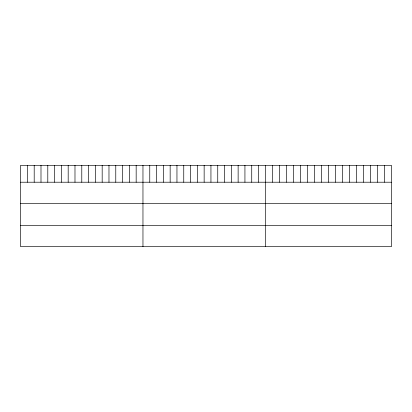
<?xml version="1.0" encoding="UTF-8"?>
<svg xmlns="http://www.w3.org/2000/svg" width="412" height="412" viewBox="0 0 412 412"><rect width="100%" height="100%" fill="white"/><g stroke="black" fill="none" stroke-linecap="round" stroke-linejoin="round"><path stroke-width="0.62" d="M391.4 182.212L391.4 246.68L20.6 246.68L20.6 165.32L391.4 165.32L391.4 182.212L20.6 182.212M20.6 203.487L391.4 203.487M20.6 225.405L391.4 225.405M384.396 165.32L384.396 182.212M377.392 165.32L377.392 182.212M370.388 165.32L370.388 182.212M363.384 165.32L363.384 182.212M356.38 165.32L356.38 182.212M349.376 165.32L349.376 182.212M342.372 165.32L342.372 182.212M335.368 165.32L335.368 182.212M328.364 165.32L328.364 182.212M321.36 165.32L321.36 182.212M314.356 165.32L314.356 182.212M307.352 165.32L307.352 182.212M300.348 165.32L300.348 182.212M293.344 165.32L293.344 182.212M286.34 165.32L286.34 182.212M279.336 165.32L279.336 182.212M272.332 165.32L272.332 182.212M265.328 165.32L265.328 246.68M258.53 165.32L258.53 182.212M251.732 165.32L251.732 182.212M244.934 165.32L244.934 182.212M238.136 165.32L238.136 182.212M231.338 165.32L231.338 182.212M224.54 165.32L224.54 182.212M217.742 165.32L217.742 182.212M210.944 165.32L210.944 182.212M204.146 165.32L204.146 182.212M197.348 165.32L197.348 182.212M190.55 165.32L190.55 182.212M183.752 165.32L183.752 182.212M176.954 165.32L176.954 182.212M170.156 165.32L170.156 182.212M163.358 165.32L163.358 182.212M156.56 165.32L156.56 182.212M149.762 165.32L149.762 182.212M142.964 165.32L142.964 246.68M136.166 165.32L136.166 182.212M129.368 165.32L129.368 182.212M122.57 165.32L122.57 182.212M115.772 165.32L115.772 182.212M108.974 165.32L108.974 182.212M102.176 165.32L102.176 182.212M95.378 165.32L95.378 182.212M88.58 165.32L88.58 182.212M81.782 165.32L81.782 182.212M74.984 165.32L74.984 182.212M68.186 165.32L68.186 182.212M61.388 165.32L61.388 182.212M54.59 165.32L54.59 182.212M47.792 165.32L47.792 182.212M40.994 165.32L40.994 182.212M34.196 165.32L34.196 182.212M27.398 165.32L27.398 182.212"/></g></svg>
